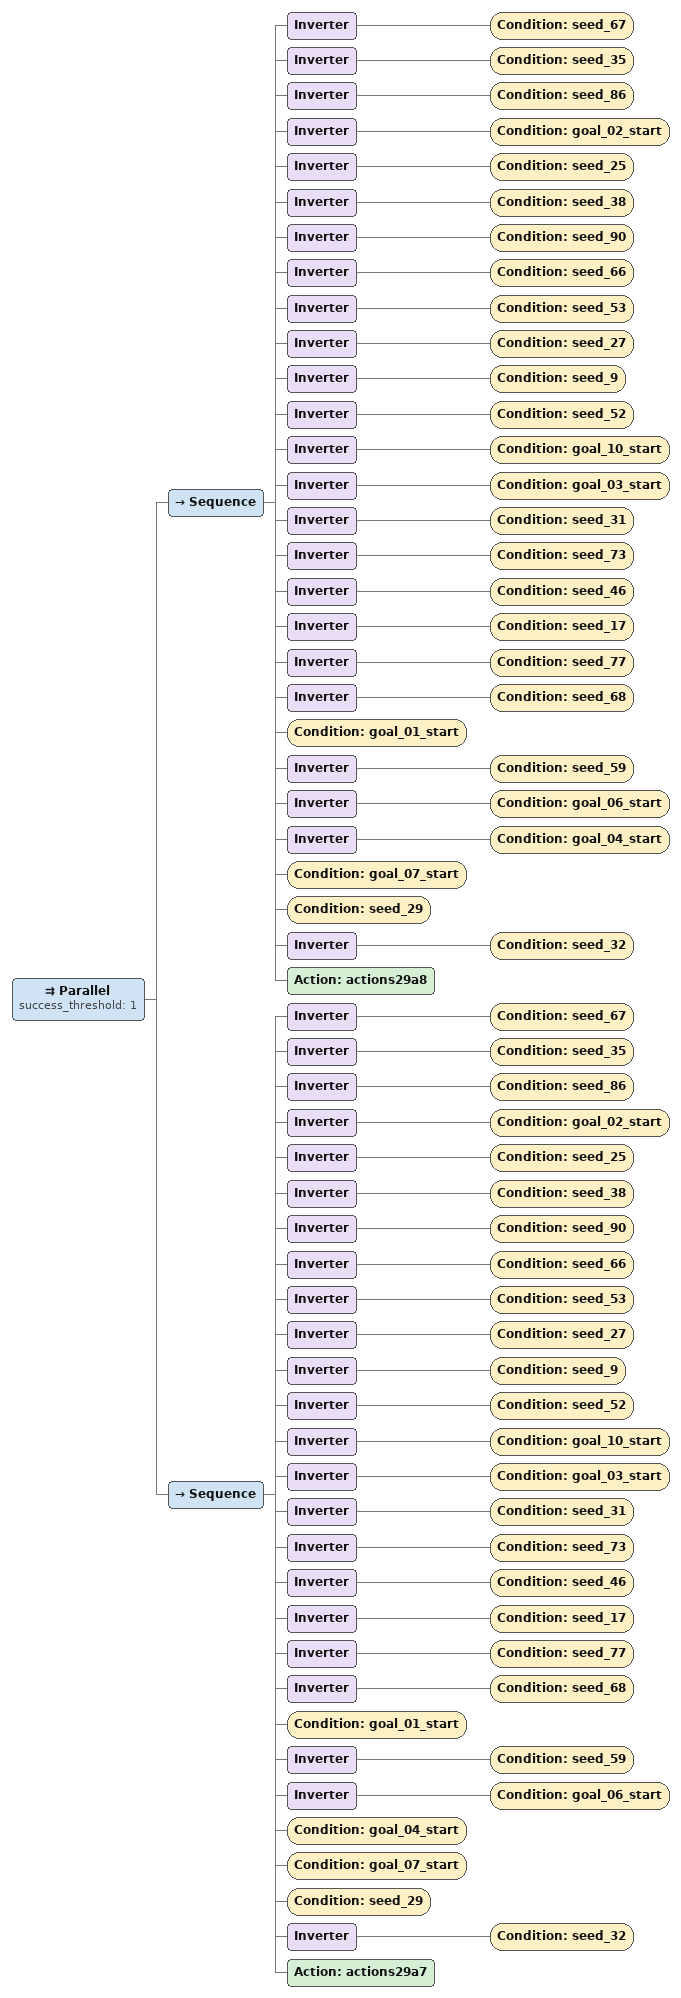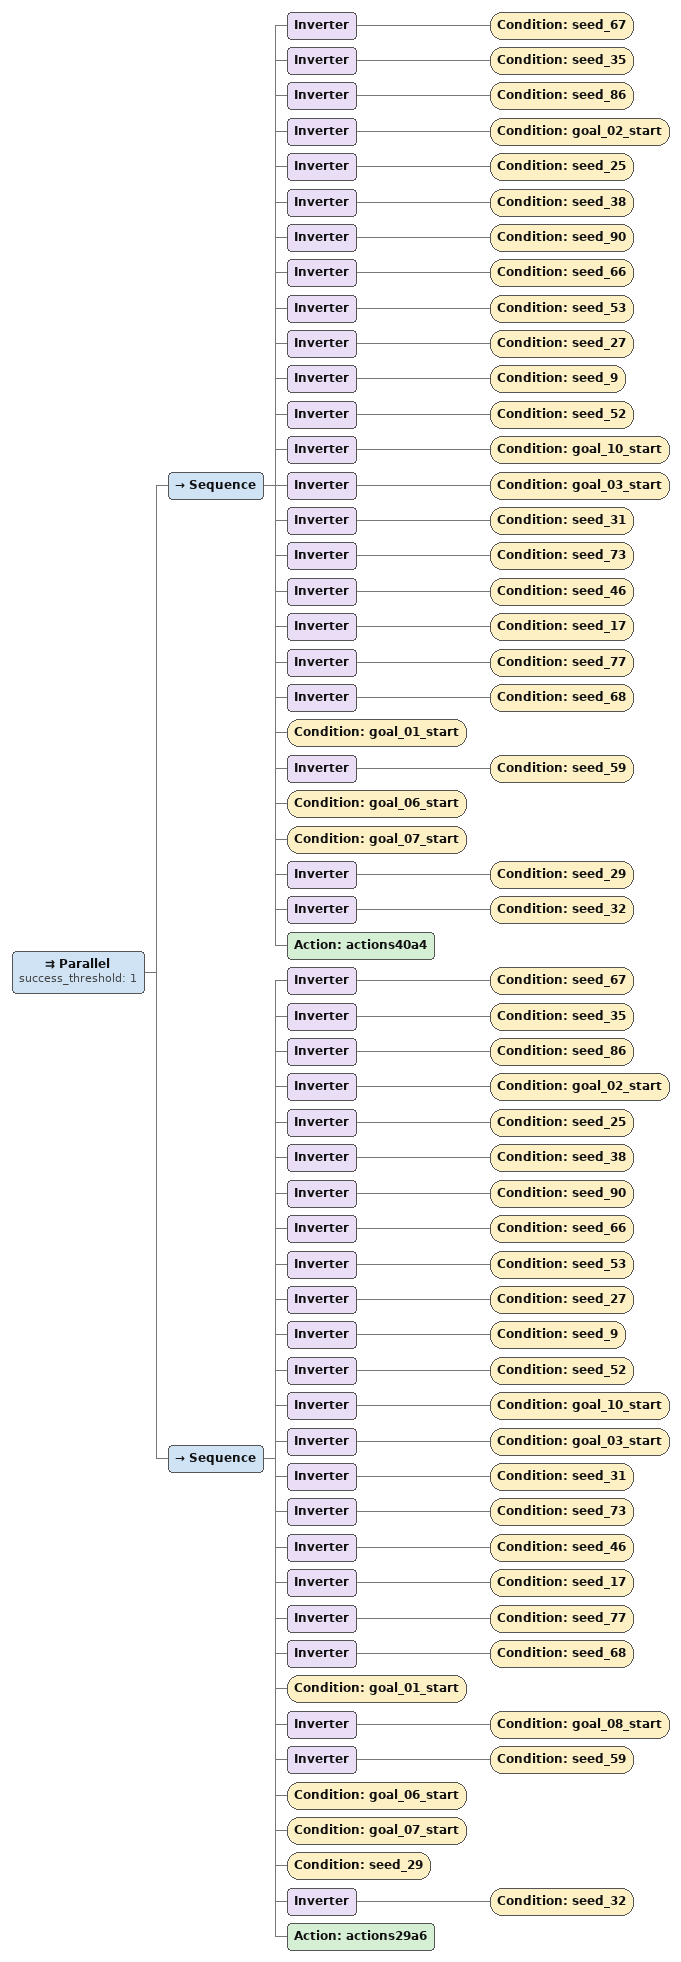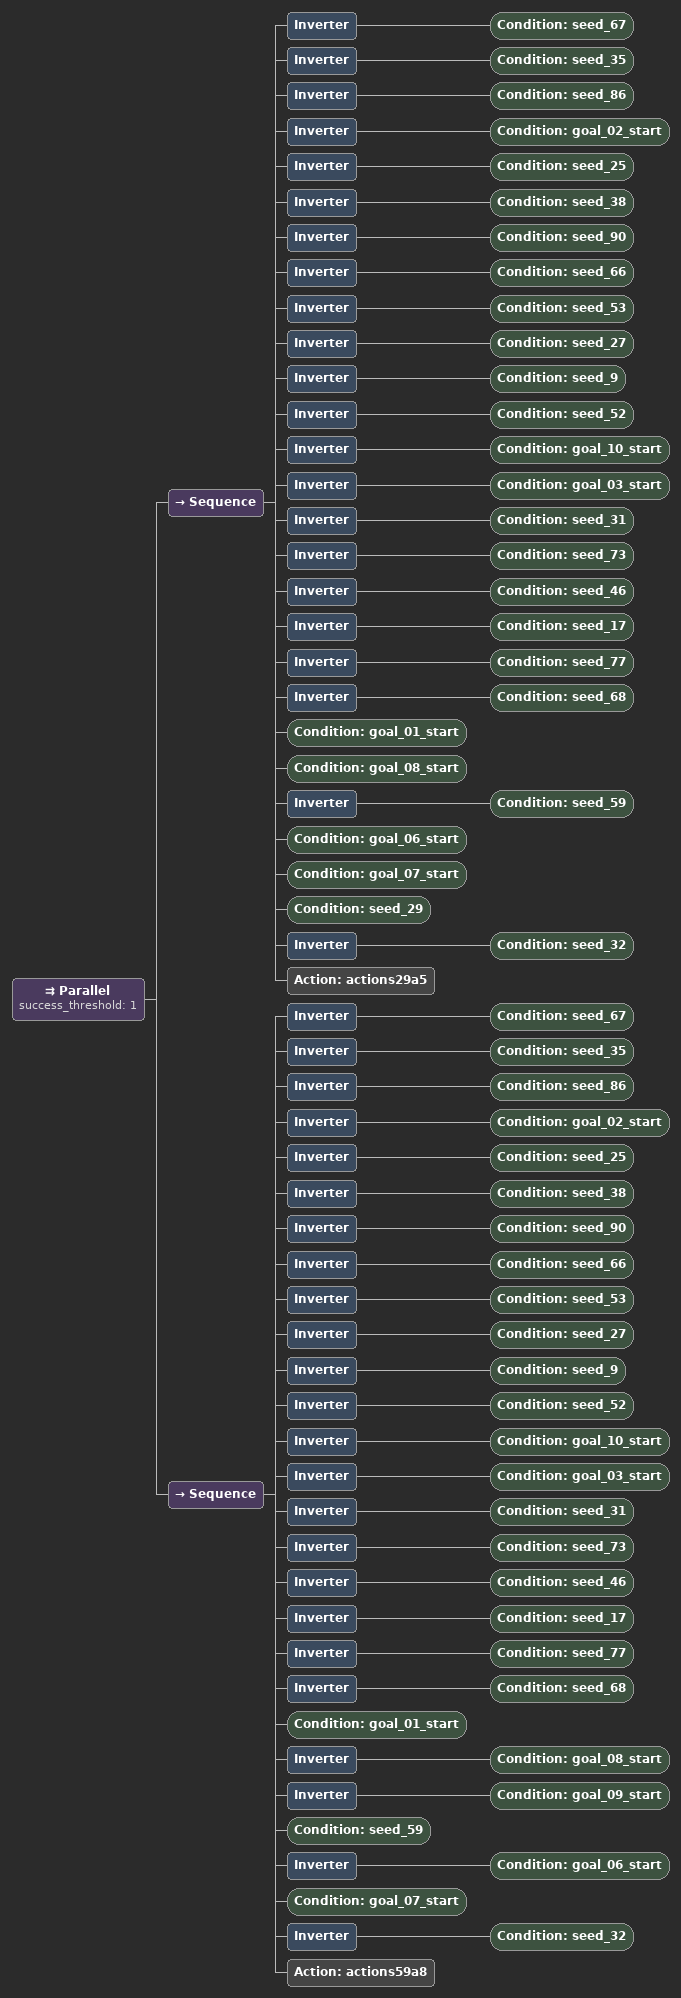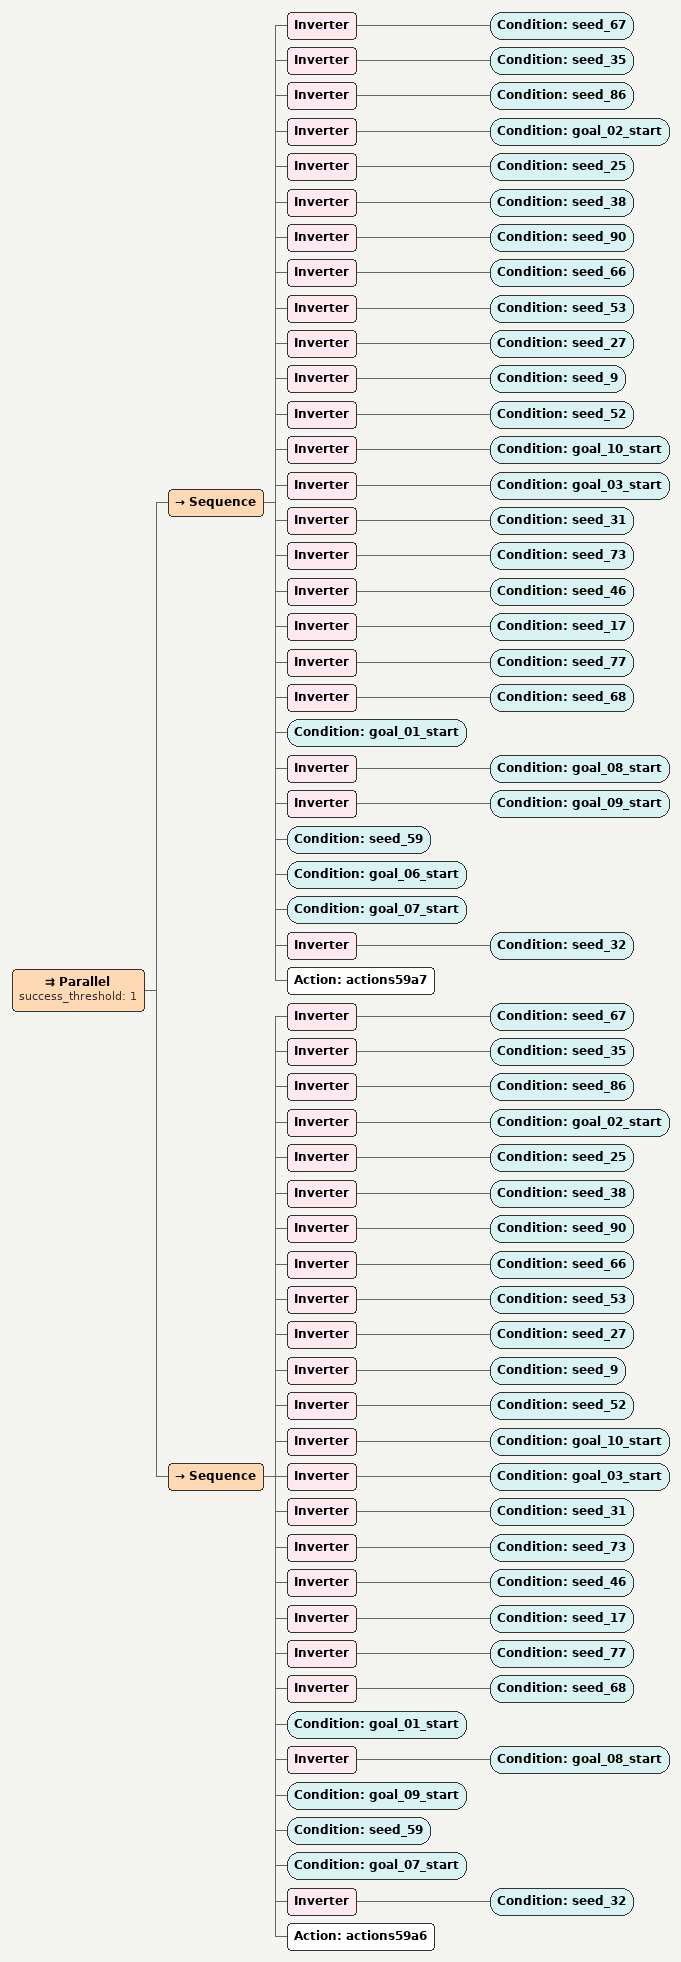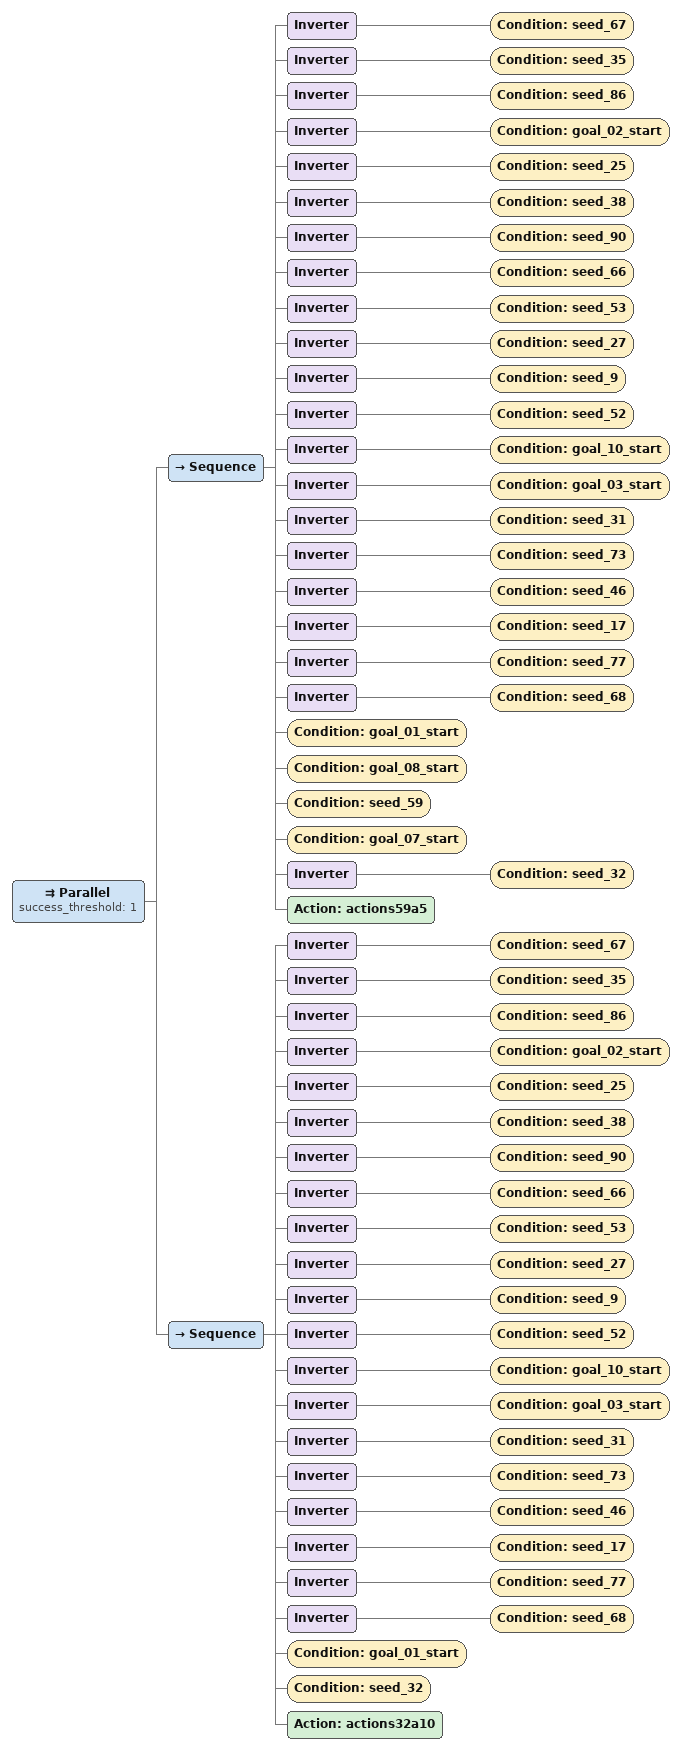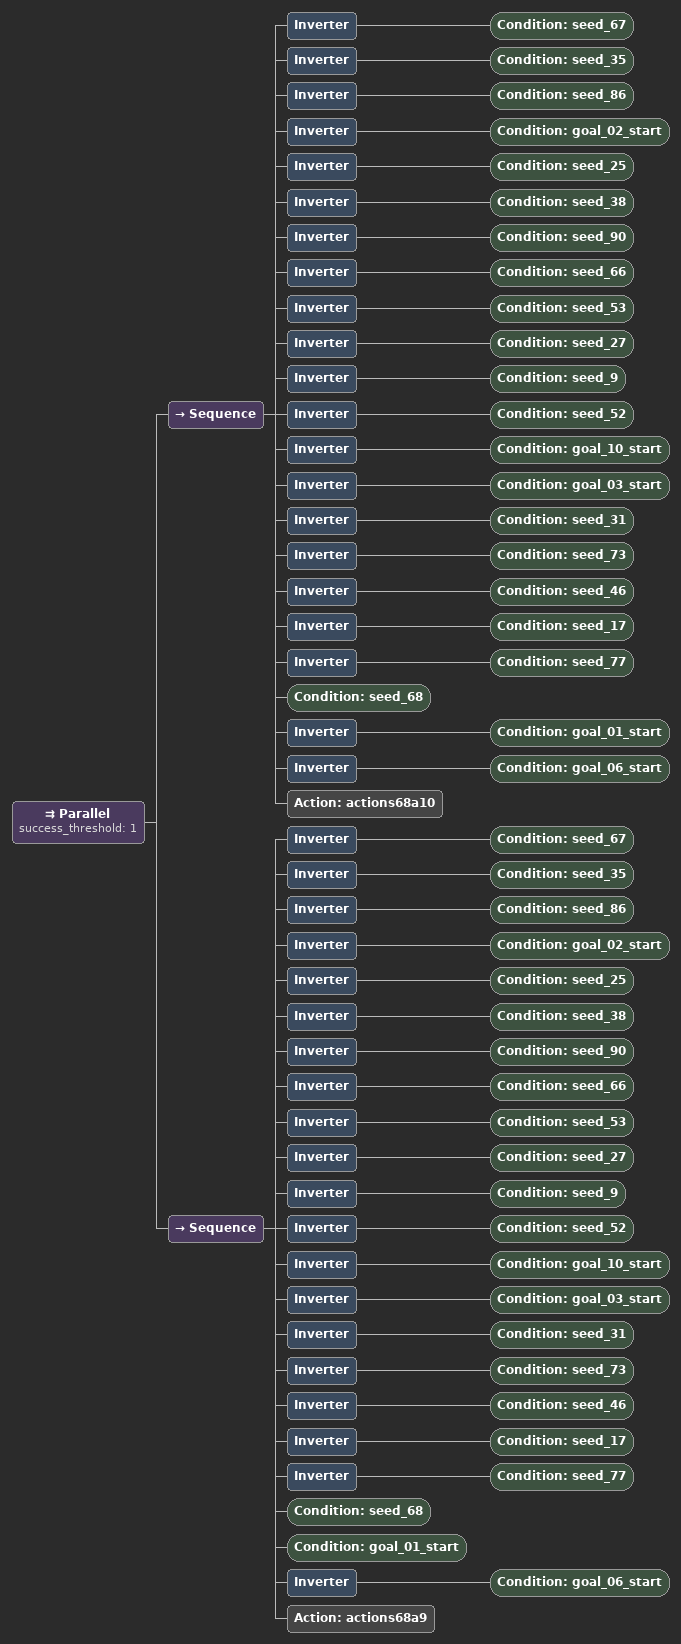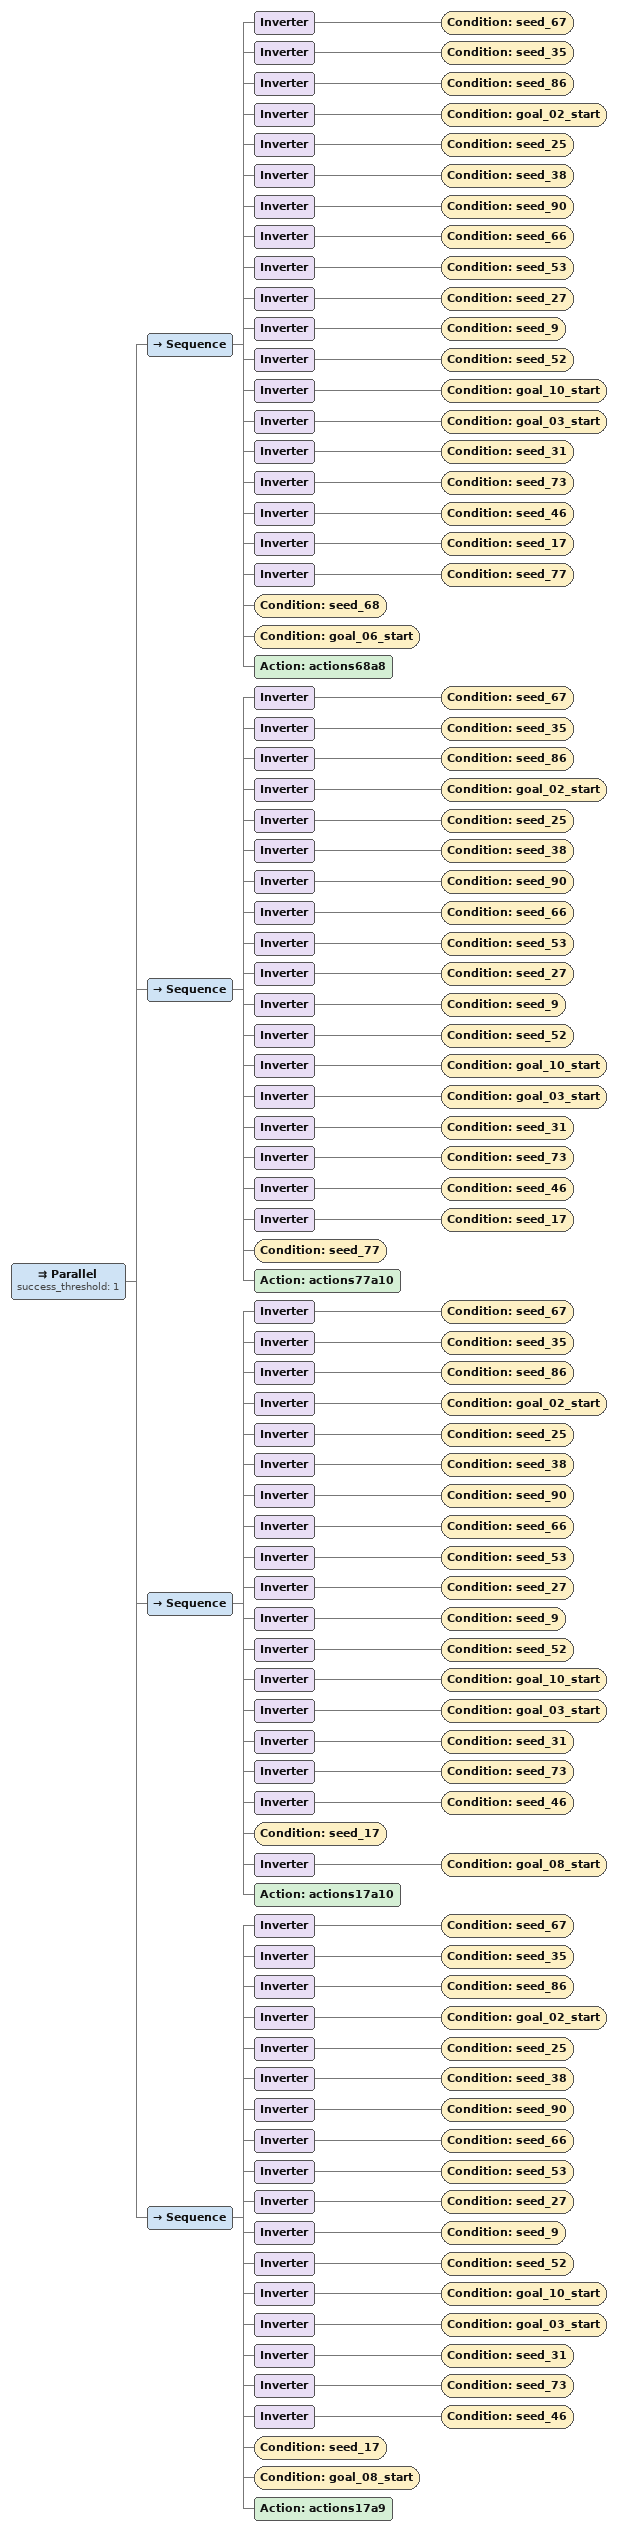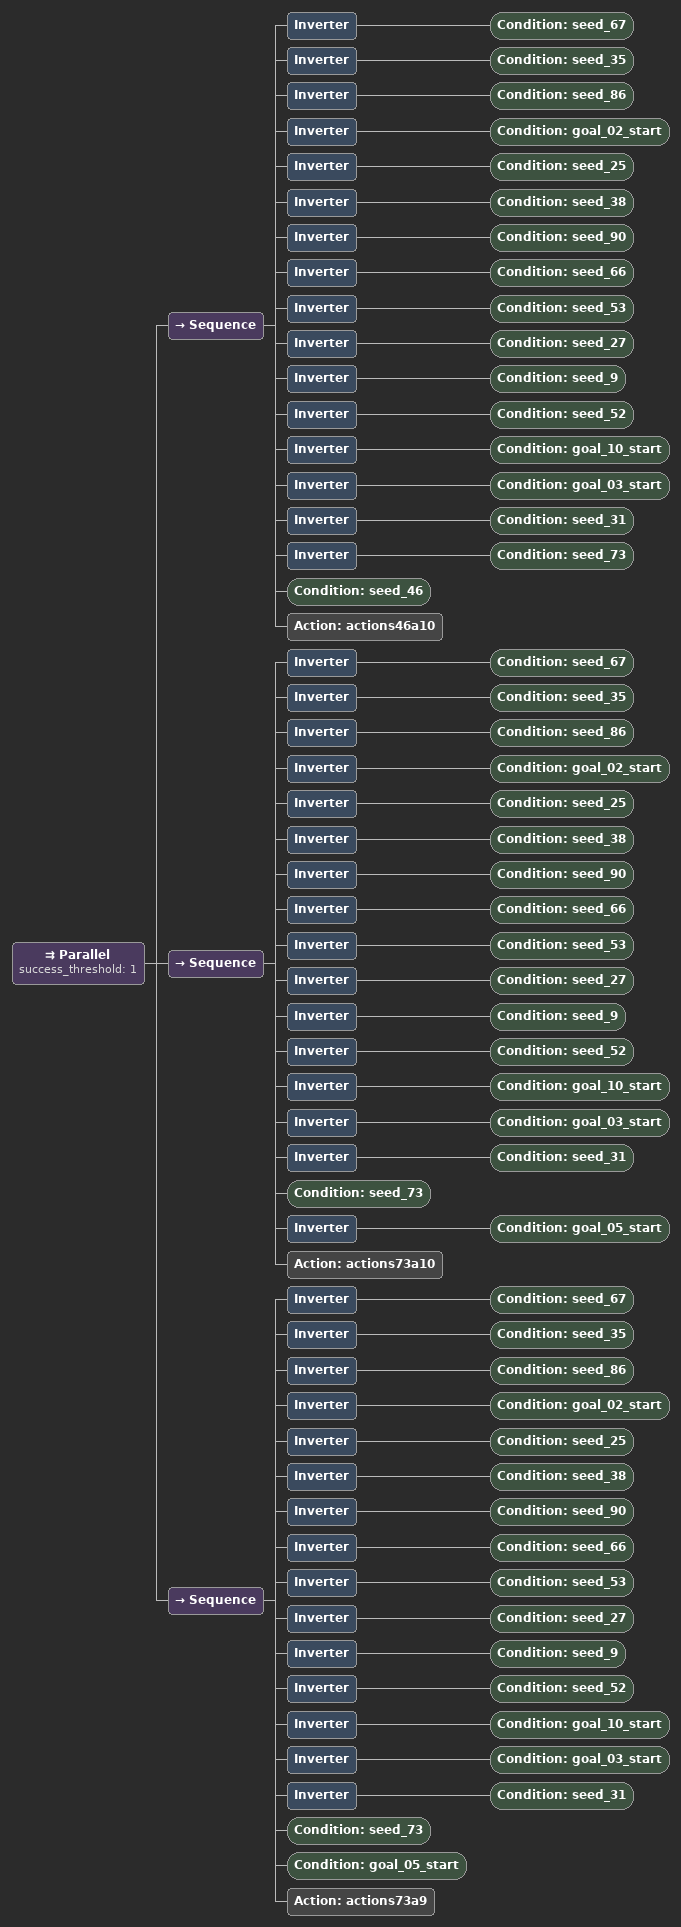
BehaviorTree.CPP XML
<Parallel success_threshold="1">
  <Sequence>
    <Inverter>
      <Condition ID="seed_67"/>
    </Inverter>
    <Inverter>
      <Condition ID="seed_35"/>
    </Inverter>
    <Inverter>
      <Condition ID="seed_86"/>
    </Inverter>
    <Inverter>
      <Condition ID="goal_02_start"/>
    </Inverter>
    <Inverter>
      <Condition ID="seed_25"/>
    </Inverter>
    <Inverter>
      <Condition ID="seed_38"/>
    </Inverter>
    <Inverter>
      <Condition ID="seed_90"/>
    </Inverter>
    <Inverter>
      <Condition ID="seed_66"/>
    </Inverter>
    <Inverter>
      <Condition ID="seed_53"/>
    </Inverter>
    <Inverter>
      <Condition ID="seed_27"/>
    </Inverter>
    <Inverter>
      <Condition ID="seed_9"/>
    </Inverter>
    <Inverter>
      <Condition ID="seed_52"/>
    </Inverter>
    <Inverter>
      <Condition ID="goal_10_start"/>
    </Inverter>
    <Inverter>
      <Condition ID="goal_03_start"/>
    </Inverter>
    <Inverter>
      <Condition ID="seed_31"/>
    </Inverter>
    <Inverter>
      <Condition ID="seed_73"/>
    </Inverter>
    <Inverter>
      <Condition ID="seed_46"/>
    </Inverter>
    <Inverter>
      <Condition ID="seed_17"/>
    </Inverter>
    <Inverter>
      <Condition ID="seed_77"/>
    </Inverter>
    <Inverter>
      <Condition ID="seed_68"/>
    </Inverter>
    <Condition ID="goal_01_start"/>
    <Inverter>
      <Condition ID="seed_59"/>
    </Inverter>
    <Inverter>
      <Condition ID="goal_06_start"/>
    </Inverter>
    <Inverter>
      <Condition ID="goal_04_start"/>
    </Inverter>
    <Condition ID="goal_07_start"/>
    <Condition ID="seed_29"/>
    <Inverter>
      <Condition ID="seed_32"/>
    </Inverter>
    <Action ID="actions29a8"/>
  </Sequence>
  <Sequence>
    <Inverter>
      <Condition ID="seed_67"/>
    </Inverter>
    <Inverter>
      <Condition ID="seed_35"/>
    </Inverter>
    <Inverter>
      <Condition ID="seed_86"/>
    </Inverter>
    <Inverter>
      <Condition ID="goal_02_start"/>
    </Inverter>
    <Inverter>
      <Condition ID="seed_25"/>
    </Inverter>
    <Inverter>
      <Condition ID="seed_38"/>
    </Inverter>
    <Inverter>
      <Condition ID="seed_90"/>
    </Inverter>
    <Inverter>
      <Condition ID="seed_66"/>
    </Inverter>
    <Inverter>
      <Condition ID="seed_53"/>
    </Inverter>
    <Inverter>
      <Condition ID="seed_27"/>
    </Inverter>
    <Inverter>
      <Condition ID="seed_9"/>
    </Inverter>
    <Inverter>
      <Condition ID="seed_52"/>
    </Inverter>
    <Inverter>
      <Condition ID="goal_10_start"/>
    </Inverter>
    <Inverter>
      <Condition ID="goal_03_start"/>
    </Inverter>
    <Inverter>
      <Condition ID="seed_31"/>
    </Inverter>
    <Inverter>
      <Condition ID="seed_73"/>
    </Inverter>
    <Inverter>
      <Condition ID="seed_46"/>
    </Inverter>
    <Inverter>
      <Condition ID="seed_17"/>
    </Inverter>
    <Inverter>
      <Condition ID="seed_77"/>
    </Inverter>
    <Inverter>
      <Condition ID="seed_68"/>
    </Inverter>
    <Condition ID="goal_01_start"/>
    <Inverter>
      <Condition ID="seed_59"/>
    </Inverter>
    <Inverter>
      <Condition ID="goal_06_start"/>
    </Inverter>
    <Condition ID="goal_04_start"/>
    <Condition ID="goal_07_start"/>
    <Condition ID="seed_29"/>
    <Inverter>
      <Condition ID="seed_32"/>
    </Inverter>
    <Action ID="actions29a7"/>
  </Sequence>
</Parallel>

<Parallel success_threshold="1">
  <Sequence>
    <Inverter>
      <Condition ID="seed_67"/>
    </Inverter>
    <Inverter>
      <Condition ID="seed_35"/>
    </Inverter>
    <Inverter>
      <Condition ID="seed_86"/>
    </Inverter>
    <Inverter>
      <Condition ID="goal_02_start"/>
    </Inverter>
    <Inverter>
      <Condition ID="seed_25"/>
    </Inverter>
    <Inverter>
      <Condition ID="seed_38"/>
    </Inverter>
    <Inverter>
      <Condition ID="seed_90"/>
    </Inverter>
    <Inverter>
      <Condition ID="seed_66"/>
    </Inverter>
    <Inverter>
      <Condition ID="seed_53"/>
    </Inverter>
    <Inverter>
      <Condition ID="seed_27"/>
    </Inverter>
    <Inverter>
      <Condition ID="seed_9"/>
    </Inverter>
    <Inverter>
      <Condition ID="seed_52"/>
    </Inverter>
    <Inverter>
      <Condition ID="goal_10_start"/>
    </Inverter>
    <Inverter>
      <Condition ID="goal_03_start"/>
    </Inverter>
    <Inverter>
      <Condition ID="seed_31"/>
    </Inverter>
    <Inverter>
      <Condition ID="seed_73"/>
    </Inverter>
    <Inverter>
      <Condition ID="seed_46"/>
    </Inverter>
    <Inverter>
      <Condition ID="seed_17"/>
    </Inverter>
    <Inverter>
      <Condition ID="seed_77"/>
    </Inverter>
    <Inverter>
      <Condition ID="seed_68"/>
    </Inverter>
    <Condition ID="goal_01_start"/>
    <Inverter>
      <Condition ID="seed_59"/>
    </Inverter>
    <Condition ID="goal_06_start"/>
    <Condition ID="goal_07_start"/>
    <Inverter>
      <Condition ID="seed_29"/>
    </Inverter>
    <Inverter>
      <Condition ID="seed_32"/>
    </Inverter>
    <Action ID="actions40a4"/>
  </Sequence>
  <Sequence>
    <Inverter>
      <Condition ID="seed_67"/>
    </Inverter>
    <Inverter>
      <Condition ID="seed_35"/>
    </Inverter>
    <Inverter>
      <Condition ID="seed_86"/>
    </Inverter>
    <Inverter>
      <Condition ID="goal_02_start"/>
    </Inverter>
    <Inverter>
      <Condition ID="seed_25"/>
    </Inverter>
    <Inverter>
      <Condition ID="seed_38"/>
    </Inverter>
    <Inverter>
      <Condition ID="seed_90"/>
    </Inverter>
    <Inverter>
      <Condition ID="seed_66"/>
    </Inverter>
    <Inverter>
      <Condition ID="seed_53"/>
    </Inverter>
    <Inverter>
      <Condition ID="seed_27"/>
    </Inverter>
    <Inverter>
      <Condition ID="seed_9"/>
    </Inverter>
    <Inverter>
      <Condition ID="seed_52"/>
    </Inverter>
    <Inverter>
      <Condition ID="goal_10_start"/>
    </Inverter>
    <Inverter>
      <Condition ID="goal_03_start"/>
    </Inverter>
    <Inverter>
      <Condition ID="seed_31"/>
    </Inverter>
    <Inverter>
      <Condition ID="seed_73"/>
    </Inverter>
    <Inverter>
      <Condition ID="seed_46"/>
    </Inverter>
    <Inverter>
      <Condition ID="seed_17"/>
    </Inverter>
    <Inverter>
      <Condition ID="seed_77"/>
    </Inverter>
    <Inverter>
      <Condition ID="seed_68"/>
    </Inverter>
    <Condition ID="goal_01_start"/>
    <Inverter>
      <Condition ID="goal_08_start"/>
    </Inverter>
    <Inverter>
      <Condition ID="seed_59"/>
    </Inverter>
    <Condition ID="goal_06_start"/>
    <Condition ID="goal_07_start"/>
    <Condition ID="seed_29"/>
    <Inverter>
      <Condition ID="seed_32"/>
    </Inverter>
    <Action ID="actions29a6"/>
  </Sequence>
</Parallel>

<Parallel success_threshold="1">
  <Sequence>
    <Inverter>
      <Condition ID="seed_67"/>
    </Inverter>
    <Inverter>
      <Condition ID="seed_35"/>
    </Inverter>
    <Inverter>
      <Condition ID="seed_86"/>
    </Inverter>
    <Inverter>
      <Condition ID="goal_02_start"/>
    </Inverter>
    <Inverter>
      <Condition ID="seed_25"/>
    </Inverter>
    <Inverter>
      <Condition ID="seed_38"/>
    </Inverter>
    <Inverter>
      <Condition ID="seed_90"/>
    </Inverter>
    <Inverter>
      <Condition ID="seed_66"/>
    </Inverter>
    <Inverter>
      <Condition ID="seed_53"/>
    </Inverter>
    <Inverter>
      <Condition ID="seed_27"/>
    </Inverter>
    <Inverter>
      <Condition ID="seed_9"/>
    </Inverter>
    <Inverter>
      <Condition ID="seed_52"/>
    </Inverter>
    <Inverter>
      <Condition ID="goal_10_start"/>
    </Inverter>
    <Inverter>
      <Condition ID="goal_03_start"/>
    </Inverter>
    <Inverter>
      <Condition ID="seed_31"/>
    </Inverter>
    <Inverter>
      <Condition ID="seed_73"/>
    </Inverter>
    <Inverter>
      <Condition ID="seed_46"/>
    </Inverter>
    <Inverter>
      <Condition ID="seed_17"/>
    </Inverter>
    <Inverter>
      <Condition ID="seed_77"/>
    </Inverter>
    <Inverter>
      <Condition ID="seed_68"/>
    </Inverter>
    <Condition ID="goal_01_start"/>
    <Condition ID="goal_08_start"/>
    <Inverter>
      <Condition ID="seed_59"/>
    </Inverter>
    <Condition ID="goal_06_start"/>
    <Condition ID="goal_07_start"/>
    <Condition ID="seed_29"/>
    <Inverter>
      <Condition ID="seed_32"/>
    </Inverter>
    <Action ID="actions29a5"/>
  </Sequence>
  <Sequence>
    <Inverter>
      <Condition ID="seed_67"/>
    </Inverter>
    <Inverter>
      <Condition ID="seed_35"/>
    </Inverter>
    <Inverter>
      <Condition ID="seed_86"/>
    </Inverter>
    <Inverter>
      <Condition ID="goal_02_start"/>
    </Inverter>
    <Inverter>
      <Condition ID="seed_25"/>
    </Inverter>
    <Inverter>
      <Condition ID="seed_38"/>
    </Inverter>
    <Inverter>
      <Condition ID="seed_90"/>
    </Inverter>
    <Inverter>
      <Condition ID="seed_66"/>
    </Inverter>
    <Inverter>
      <Condition ID="seed_53"/>
    </Inverter>
    <Inverter>
      <Condition ID="seed_27"/>
    </Inverter>
    <Inverter>
      <Condition ID="seed_9"/>
    </Inverter>
    <Inverter>
      <Condition ID="seed_52"/>
    </Inverter>
    <Inverter>
      <Condition ID="goal_10_start"/>
    </Inverter>
    <Inverter>
      <Condition ID="goal_03_start"/>
    </Inverter>
    <Inverter>
      <Condition ID="seed_31"/>
    </Inverter>
    <Inverter>
      <Condition ID="seed_73"/>
    </Inverter>
    <Inverter>
      <Condition ID="seed_46"/>
    </Inverter>
    <Inverter>
      <Condition ID="seed_17"/>
    </Inverter>
    <Inverter>
      <Condition ID="seed_77"/>
    </Inverter>
    <Inverter>
      <Condition ID="seed_68"/>
    </Inverter>
    <Condition ID="goal_01_start"/>
    <Inverter>
      <Condition ID="goal_08_start"/>
    </Inverter>
    <Inverter>
      <Condition ID="goal_09_start"/>
    </Inverter>
    <Condition ID="seed_59"/>
    <Inverter>
      <Condition ID="goal_06_start"/>
    </Inverter>
    <Condition ID="goal_07_start"/>
    <Inverter>
      <Condition ID="seed_32"/>
    </Inverter>
    <Action ID="actions59a8"/>
  </Sequence>
</Parallel>

<Parallel success_threshold="1">
  <Sequence>
    <Inverter>
      <Condition ID="seed_67"/>
    </Inverter>
    <Inverter>
      <Condition ID="seed_35"/>
    </Inverter>
    <Inverter>
      <Condition ID="seed_86"/>
    </Inverter>
    <Inverter>
      <Condition ID="goal_02_start"/>
    </Inverter>
    <Inverter>
      <Condition ID="seed_25"/>
    </Inverter>
    <Inverter>
      <Condition ID="seed_38"/>
    </Inverter>
    <Inverter>
      <Condition ID="seed_90"/>
    </Inverter>
    <Inverter>
      <Condition ID="seed_66"/>
    </Inverter>
    <Inverter>
      <Condition ID="seed_53"/>
    </Inverter>
    <Inverter>
      <Condition ID="seed_27"/>
    </Inverter>
    <Inverter>
      <Condition ID="seed_9"/>
    </Inverter>
    <Inverter>
      <Condition ID="seed_52"/>
    </Inverter>
    <Inverter>
      <Condition ID="goal_10_start"/>
    </Inverter>
    <Inverter>
      <Condition ID="goal_03_start"/>
    </Inverter>
    <Inverter>
      <Condition ID="seed_31"/>
    </Inverter>
    <Inverter>
      <Condition ID="seed_73"/>
    </Inverter>
    <Inverter>
      <Condition ID="seed_46"/>
    </Inverter>
    <Inverter>
      <Condition ID="seed_17"/>
    </Inverter>
    <Inverter>
      <Condition ID="seed_77"/>
    </Inverter>
    <Inverter>
      <Condition ID="seed_68"/>
    </Inverter>
    <Condition ID="goal_01_start"/>
    <Inverter>
      <Condition ID="goal_08_start"/>
    </Inverter>
    <Inverter>
      <Condition ID="goal_09_start"/>
    </Inverter>
    <Condition ID="seed_59"/>
    <Condition ID="goal_06_start"/>
    <Condition ID="goal_07_start"/>
    <Inverter>
      <Condition ID="seed_32"/>
    </Inverter>
    <Action ID="actions59a7"/>
  </Sequence>
  <Sequence>
    <Inverter>
      <Condition ID="seed_67"/>
    </Inverter>
    <Inverter>
      <Condition ID="seed_35"/>
    </Inverter>
    <Inverter>
      <Condition ID="seed_86"/>
    </Inverter>
    <Inverter>
      <Condition ID="goal_02_start"/>
    </Inverter>
    <Inverter>
      <Condition ID="seed_25"/>
    </Inverter>
    <Inverter>
      <Condition ID="seed_38"/>
    </Inverter>
    <Inverter>
      <Condition ID="seed_90"/>
    </Inverter>
    <Inverter>
      <Condition ID="seed_66"/>
    </Inverter>
    <Inverter>
      <Condition ID="seed_53"/>
    </Inverter>
    <Inverter>
      <Condition ID="seed_27"/>
    </Inverter>
    <Inverter>
      <Condition ID="seed_9"/>
    </Inverter>
    <Inverter>
      <Condition ID="seed_52"/>
    </Inverter>
    <Inverter>
      <Condition ID="goal_10_start"/>
    </Inverter>
    <Inverter>
      <Condition ID="goal_03_start"/>
    </Inverter>
    <Inverter>
      <Condition ID="seed_31"/>
    </Inverter>
    <Inverter>
      <Condition ID="seed_73"/>
    </Inverter>
    <Inverter>
      <Condition ID="seed_46"/>
    </Inverter>
    <Inverter>
      <Condition ID="seed_17"/>
    </Inverter>
    <Inverter>
      <Condition ID="seed_77"/>
    </Inverter>
    <Inverter>
      <Condition ID="seed_68"/>
    </Inverter>
    <Condition ID="goal_01_start"/>
    <Inverter>
      <Condition ID="goal_08_start"/>
    </Inverter>
    <Condition ID="goal_09_start"/>
    <Condition ID="seed_59"/>
    <Condition ID="goal_07_start"/>
    <Inverter>
      <Condition ID="seed_32"/>
    </Inverter>
    <Action ID="actions59a6"/>
  </Sequence>
</Parallel>

<Parallel success_threshold="1">
  <Sequence>
    <Inverter>
      <Condition ID="seed_67"/>
    </Inverter>
    <Inverter>
      <Condition ID="seed_35"/>
    </Inverter>
    <Inverter>
      <Condition ID="seed_86"/>
    </Inverter>
    <Inverter>
      <Condition ID="goal_02_start"/>
    </Inverter>
    <Inverter>
      <Condition ID="seed_25"/>
    </Inverter>
    <Inverter>
      <Condition ID="seed_38"/>
    </Inverter>
    <Inverter>
      <Condition ID="seed_90"/>
    </Inverter>
    <Inverter>
      <Condition ID="seed_66"/>
    </Inverter>
    <Inverter>
      <Condition ID="seed_53"/>
    </Inverter>
    <Inverter>
      <Condition ID="seed_27"/>
    </Inverter>
    <Inverter>
      <Condition ID="seed_9"/>
    </Inverter>
    <Inverter>
      <Condition ID="seed_52"/>
    </Inverter>
    <Inverter>
      <Condition ID="goal_10_start"/>
    </Inverter>
    <Inverter>
      <Condition ID="goal_03_start"/>
    </Inverter>
    <Inverter>
      <Condition ID="seed_31"/>
    </Inverter>
    <Inverter>
      <Condition ID="seed_73"/>
    </Inverter>
    <Inverter>
      <Condition ID="seed_46"/>
    </Inverter>
    <Inverter>
      <Condition ID="seed_17"/>
    </Inverter>
    <Inverter>
      <Condition ID="seed_77"/>
    </Inverter>
    <Inverter>
      <Condition ID="seed_68"/>
    </Inverter>
    <Condition ID="goal_01_start"/>
    <Condition ID="goal_08_start"/>
    <Condition ID="seed_59"/>
    <Condition ID="goal_07_start"/>
    <Inverter>
      <Condition ID="seed_32"/>
    </Inverter>
    <Action ID="actions59a5"/>
  </Sequence>
  <Sequence>
    <Inverter>
      <Condition ID="seed_67"/>
    </Inverter>
    <Inverter>
      <Condition ID="seed_35"/>
    </Inverter>
    <Inverter>
      <Condition ID="seed_86"/>
    </Inverter>
    <Inverter>
      <Condition ID="goal_02_start"/>
    </Inverter>
    <Inverter>
      <Condition ID="seed_25"/>
    </Inverter>
    <Inverter>
      <Condition ID="seed_38"/>
    </Inverter>
    <Inverter>
      <Condition ID="seed_90"/>
    </Inverter>
    <Inverter>
      <Condition ID="seed_66"/>
    </Inverter>
    <Inverter>
      <Condition ID="seed_53"/>
    </Inverter>
    <Inverter>
      <Condition ID="seed_27"/>
    </Inverter>
    <Inverter>
      <Condition ID="seed_9"/>
    </Inverter>
    <Inverter>
      <Condition ID="seed_52"/>
    </Inverter>
    <Inverter>
      <Condition ID="goal_10_start"/>
    </Inverter>
    <Inverter>
      <Condition ID="goal_03_start"/>
    </Inverter>
    <Inverter>
      <Condition ID="seed_31"/>
    </Inverter>
    <Inverter>
      <Condition ID="seed_73"/>
    </Inverter>
    <Inverter>
      <Condition ID="seed_46"/>
    </Inverter>
    <Inverter>
      <Condition ID="seed_17"/>
    </Inverter>
    <Inverter>
      <Condition ID="seed_77"/>
    </Inverter>
    <Inverter>
      <Condition ID="seed_68"/>
    </Inverter>
    <Condition ID="goal_01_start"/>
    <Condition ID="seed_32"/>
    <Action ID="actions32a10"/>
  </Sequence>
</Parallel>

<Parallel success_threshold="1">
  <Sequence>
    <Inverter>
      <Condition ID="seed_67"/>
    </Inverter>
    <Inverter>
      <Condition ID="seed_35"/>
    </Inverter>
    <Inverter>
      <Condition ID="seed_86"/>
    </Inverter>
    <Inverter>
      <Condition ID="goal_02_start"/>
    </Inverter>
    <Inverter>
      <Condition ID="seed_25"/>
    </Inverter>
    <Inverter>
      <Condition ID="seed_38"/>
    </Inverter>
    <Inverter>
      <Condition ID="seed_90"/>
    </Inverter>
    <Inverter>
      <Condition ID="seed_66"/>
    </Inverter>
    <Inverter>
      <Condition ID="seed_53"/>
    </Inverter>
    <Inverter>
      <Condition ID="seed_27"/>
    </Inverter>
    <Inverter>
      <Condition ID="seed_9"/>
    </Inverter>
    <Inverter>
      <Condition ID="seed_52"/>
    </Inverter>
    <Inverter>
      <Condition ID="goal_10_start"/>
    </Inverter>
    <Inverter>
      <Condition ID="goal_03_start"/>
    </Inverter>
    <Inverter>
      <Condition ID="seed_31"/>
    </Inverter>
    <Inverter>
      <Condition ID="seed_73"/>
    </Inverter>
    <Inverter>
      <Condition ID="seed_46"/>
    </Inverter>
    <Inverter>
      <Condition ID="seed_17"/>
    </Inverter>
    <Inverter>
      <Condition ID="seed_77"/>
    </Inverter>
    <Condition ID="seed_68"/>
    <Inverter>
      <Condition ID="goal_01_start"/>
    </Inverter>
    <Inverter>
      <Condition ID="goal_06_start"/>
    </Inverter>
    <Action ID="actions68a10"/>
  </Sequence>
  <Sequence>
    <Inverter>
      <Condition ID="seed_67"/>
    </Inverter>
    <Inverter>
      <Condition ID="seed_35"/>
    </Inverter>
    <Inverter>
      <Condition ID="seed_86"/>
    </Inverter>
    <Inverter>
      <Condition ID="goal_02_start"/>
    </Inverter>
    <Inverter>
      <Condition ID="seed_25"/>
    </Inverter>
    <Inverter>
      <Condition ID="seed_38"/>
    </Inverter>
    <Inverter>
      <Condition ID="seed_90"/>
    </Inverter>
    <Inverter>
      <Condition ID="seed_66"/>
    </Inverter>
    <Inverter>
      <Condition ID="seed_53"/>
    </Inverter>
    <Inverter>
      <Condition ID="seed_27"/>
    </Inverter>
    <Inverter>
      <Condition ID="seed_9"/>
    </Inverter>
    <Inverter>
      <Condition ID="seed_52"/>
    </Inverter>
    <Inverter>
      <Condition ID="goal_10_start"/>
    </Inverter>
    <Inverter>
      <Condition ID="goal_03_start"/>
    </Inverter>
    <Inverter>
      <Condition ID="seed_31"/>
    </Inverter>
    <Inverter>
      <Condition ID="seed_73"/>
    </Inverter>
    <Inverter>
      <Condition ID="seed_46"/>
    </Inverter>
    <Inverter>
      <Condition ID="seed_17"/>
    </Inverter>
    <Inverter>
      <Condition ID="seed_77"/>
    </Inverter>
    <Condition ID="seed_68"/>
    <Condition ID="goal_01_start"/>
    <Inverter>
      <Condition ID="goal_06_start"/>
    </Inverter>
    <Action ID="actions68a9"/>
  </Sequence>
</Parallel>

<Parallel success_threshold="1">
  <Sequence>
    <Inverter>
      <Condition ID="seed_67"/>
    </Inverter>
    <Inverter>
      <Condition ID="seed_35"/>
    </Inverter>
    <Inverter>
      <Condition ID="seed_86"/>
    </Inverter>
    <Inverter>
      <Condition ID="goal_02_start"/>
    </Inverter>
    <Inverter>
      <Condition ID="seed_25"/>
    </Inverter>
    <Inverter>
      <Condition ID="seed_38"/>
    </Inverter>
    <Inverter>
      <Condition ID="seed_90"/>
    </Inverter>
    <Inverter>
      <Condition ID="seed_66"/>
    </Inverter>
    <Inverter>
      <Condition ID="seed_53"/>
    </Inverter>
    <Inverter>
      <Condition ID="seed_27"/>
    </Inverter>
    <Inverter>
      <Condition ID="seed_9"/>
    </Inverter>
    <Inverter>
      <Condition ID="seed_52"/>
    </Inverter>
    <Inverter>
      <Condition ID="goal_10_start"/>
    </Inverter>
    <Inverter>
      <Condition ID="goal_03_start"/>
    </Inverter>
    <Inverter>
      <Condition ID="seed_31"/>
    </Inverter>
    <Inverter>
      <Condition ID="seed_73"/>
    </Inverter>
    <Inverter>
      <Condition ID="seed_46"/>
    </Inverter>
    <Inverter>
      <Condition ID="seed_17"/>
    </Inverter>
    <Inverter>
      <Condition ID="seed_77"/>
    </Inverter>
    <Condition ID="seed_68"/>
    <Condition ID="goal_06_start"/>
    <Action ID="actions68a8"/>
  </Sequence>
  <Sequence>
    <Inverter>
      <Condition ID="seed_67"/>
    </Inverter>
    <Inverter>
      <Condition ID="seed_35"/>
    </Inverter>
    <Inverter>
      <Condition ID="seed_86"/>
    </Inverter>
    <Inverter>
      <Condition ID="goal_02_start"/>
    </Inverter>
    <Inverter>
      <Condition ID="seed_25"/>
    </Inverter>
    <Inverter>
      <Condition ID="seed_38"/>
    </Inverter>
    <Inverter>
      <Condition ID="seed_90"/>
    </Inverter>
    <Inverter>
      <Condition ID="seed_66"/>
    </Inverter>
    <Inverter>
      <Condition ID="seed_53"/>
    </Inverter>
    <Inverter>
      <Condition ID="seed_27"/>
    </Inverter>
    <Inverter>
      <Condition ID="seed_9"/>
    </Inverter>
    <Inverter>
      <Condition ID="seed_52"/>
    </Inverter>
    <Inverter>
      <Condition ID="goal_10_start"/>
    </Inverter>
    <Inverter>
      <Condition ID="goal_03_start"/>
    </Inverter>
    <Inverter>
      <Condition ID="seed_31"/>
    </Inverter>
    <Inverter>
      <Condition ID="seed_73"/>
    </Inverter>
    <Inverter>
      <Condition ID="seed_46"/>
    </Inverter>
    <Inverter>
      <Condition ID="seed_17"/>
    </Inverter>
    <Condition ID="seed_77"/>
    <Action ID="actions77a10"/>
  </Sequence>
  <Sequence>
    <Inverter>
      <Condition ID="seed_67"/>
    </Inverter>
    <Inverter>
      <Condition ID="seed_35"/>
    </Inverter>
    <Inverter>
      <Condition ID="seed_86"/>
    </Inverter>
    <Inverter>
      <Condition ID="goal_02_start"/>
    </Inverter>
    <Inverter>
      <Condition ID="seed_25"/>
    </Inverter>
    <Inverter>
      <Condition ID="seed_38"/>
    </Inverter>
    <Inverter>
      <Condition ID="seed_90"/>
    </Inverter>
    <Inverter>
      <Condition ID="seed_66"/>
    </Inverter>
    <Inverter>
      <Condition ID="seed_53"/>
    </Inverter>
    <Inverter>
      <Condition ID="seed_27"/>
    </Inverter>
    <Inverter>
      <Condition ID="seed_9"/>
    </Inverter>
    <Inverter>
      <Condition ID="seed_52"/>
    </Inverter>
    <Inverter>
      <Condition ID="goal_10_start"/>
    </Inverter>
    <Inverter>
      <Condition ID="goal_03_start"/>
    </Inverter>
    <Inverter>
      <Condition ID="seed_31"/>
    </Inverter>
    <Inverter>
      <Condition ID="seed_73"/>
    </Inverter>
    <Inverter>
      <Condition ID="seed_46"/>
    </Inverter>
    <Condition ID="seed_17"/>
    <Inverter>
      <Condition ID="goal_08_start"/>
    </Inverter>
    <Action ID="actions17a10"/>
  </Sequence>
  <Sequence>
    <Inverter>
      <Condition ID="seed_67"/>
    </Inverter>
    <Inverter>
      <Condition ID="seed_35"/>
    </Inverter>
    <Inverter>
      <Condition ID="seed_86"/>
    </Inverter>
    <Inverter>
      <Condition ID="goal_02_start"/>
    </Inverter>
    <Inverter>
      <Condition ID="seed_25"/>
    </Inverter>
    <Inverter>
      <Condition ID="seed_38"/>
    </Inverter>
    <Inverter>
      <Condition ID="seed_90"/>
    </Inverter>
    <Inverter>
      <Condition ID="seed_66"/>
    </Inverter>
    <Inverter>
      <Condition ID="seed_53"/>
    </Inverter>
    <Inverter>
      <Condition ID="seed_27"/>
    </Inverter>
    <Inverter>
      <Condition ID="seed_9"/>
    </Inverter>
    <Inverter>
      <Condition ID="seed_52"/>
    </Inverter>
    <Inverter>
      <Condition ID="goal_10_start"/>
    </Inverter>
    <Inverter>
      <Condition ID="goal_03_start"/>
    </Inverter>
    <Inverter>
      <Condition ID="seed_31"/>
    </Inverter>
    <Inverter>
      <Condition ID="seed_73"/>
    </Inverter>
    <Inverter>
      <Condition ID="seed_46"/>
    </Inverter>
    <Condition ID="seed_17"/>
    <Condition ID="goal_08_start"/>
    <Action ID="actions17a9"/>
  </Sequence>
</Parallel>

<Parallel success_threshold="1">
  <Sequence>
    <Inverter>
      <Condition ID="seed_67"/>
    </Inverter>
    <Inverter>
      <Condition ID="seed_35"/>
    </Inverter>
    <Inverter>
      <Condition ID="seed_86"/>
    </Inverter>
    <Inverter>
      <Condition ID="goal_02_start"/>
    </Inverter>
    <Inverter>
      <Condition ID="seed_25"/>
    </Inverter>
    <Inverter>
      <Condition ID="seed_38"/>
    </Inverter>
    <Inverter>
      <Condition ID="seed_90"/>
    </Inverter>
    <Inverter>
      <Condition ID="seed_66"/>
    </Inverter>
    <Inverter>
      <Condition ID="seed_53"/>
    </Inverter>
    <Inverter>
      <Condition ID="seed_27"/>
    </Inverter>
    <Inverter>
      <Condition ID="seed_9"/>
    </Inverter>
    <Inverter>
      <Condition ID="seed_52"/>
    </Inverter>
    <Inverter>
      <Condition ID="goal_10_start"/>
    </Inverter>
    <Inverter>
      <Condition ID="goal_03_start"/>
    </Inverter>
    <Inverter>
      <Condition ID="seed_31"/>
    </Inverter>
    <Inverter>
      <Condition ID="seed_73"/>
    </Inverter>
    <Condition ID="seed_46"/>
    <Action ID="actions46a10"/>
  </Sequence>
  <Sequence>
    <Inverter>
      <Condition ID="seed_67"/>
    </Inverter>
    <Inverter>
      <Condition ID="seed_35"/>
    </Inverter>
    <Inverter>
      <Condition ID="seed_86"/>
    </Inverter>
    <Inverter>
      <Condition ID="goal_02_start"/>
    </Inverter>
    <Inverter>
      <Condition ID="seed_25"/>
    </Inverter>
    <Inverter>
      <Condition ID="seed_38"/>
    </Inverter>
    <Inverter>
      <Condition ID="seed_90"/>
    </Inverter>
    <Inverter>
      <Condition ID="seed_66"/>
    </Inverter>
    <Inverter>
      <Condition ID="seed_53"/>
    </Inverter>
    <Inverter>
      <Condition ID="seed_27"/>
    </Inverter>
    <Inverter>
      <Condition ID="seed_9"/>
    </Inverter>
    <Inverter>
      <Condition ID="seed_52"/>
    </Inverter>
    <Inverter>
      <Condition ID="goal_10_start"/>
    </Inverter>
    <Inverter>
      <Condition ID="goal_03_start"/>
    </Inverter>
    <Inverter>
      <Condition ID="seed_31"/>
    </Inverter>
    <Condition ID="seed_73"/>
    <Inverter>
      <Condition ID="goal_05_start"/>
    </Inverter>
    <Action ID="actions73a10"/>
  </Sequence>
  <Sequence>
    <Inverter>
      <Condition ID="seed_67"/>
    </Inverter>
    <Inverter>
      <Condition ID="seed_35"/>
    </Inverter>
    <Inverter>
      <Condition ID="seed_86"/>
    </Inverter>
    <Inverter>
      <Condition ID="goal_02_start"/>
    </Inverter>
    <Inverter>
      <Condition ID="seed_25"/>
    </Inverter>
    <Inverter>
      <Condition ID="seed_38"/>
    </Inverter>
    <Inverter>
      <Condition ID="seed_90"/>
    </Inverter>
    <Inverter>
      <Condition ID="seed_66"/>
    </Inverter>
    <Inverter>
      <Condition ID="seed_53"/>
    </Inverter>
    <Inverter>
      <Condition ID="seed_27"/>
    </Inverter>
    <Inverter>
      <Condition ID="seed_9"/>
    </Inverter>
    <Inverter>
      <Condition ID="seed_52"/>
    </Inverter>
    <Inverter>
      <Condition ID="goal_10_start"/>
    </Inverter>
    <Inverter>
      <Condition ID="goal_03_start"/>
    </Inverter>
    <Inverter>
      <Condition ID="seed_31"/>
    </Inverter>
    <Condition ID="seed_73"/>
    <Condition ID="goal_05_start"/>
    <Action ID="actions73a9"/>
  </Sequence>
</Parallel>
